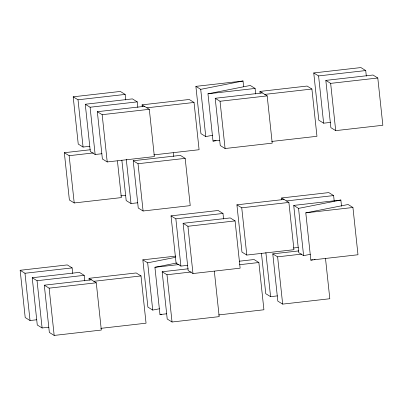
<?xml version="1.0" encoding="UTF-8"?>
<svg xmlns="http://www.w3.org/2000/svg" width="403" height="403" viewBox="0 0 403 403"><rect width="100%" height="100%" fill="white"/><g stroke="black" fill="none" stroke-linecap="round" stroke-linejoin="round"><path stroke-width="0.6" d="M212.512 135.277L205.767 136.607L200.936 133.63L195.883 86.368L200.714 89.345L243.029 80.998L243.629 86.595M219.831 140.299L213.011 141.075L207.958 93.813L250.273 85.466L255.104 88.443L255.704 94.04M213.011 141.075L216.073 140.471M310.345 254.323L303.6 255.653L298.769 252.676L293.722 205.409L298.547 208.391L340.867 200.039L341.532 206.26M305.791 212.86L348.111 204.507L352.937 207.49L357.99 254.751L310.844 260.121L305.791 212.86L352.937 207.49M159.472 308.758L152.727 310.088L147.896 307.106L142.843 259.844L147.674 262.821L175.27 257.381M166.792 313.776L159.971 314.557L154.918 267.29L176.998 262.937M310.844 260.121L312.683 259.759M313.912 259.517L315.136 259.275M159.971 314.557L161.81 314.194M89.894 146.274L83.068 147.055L78.242 144.073L73.19 96.811L120.336 91.441L125.167 94.418L125.766 100.015M73.19 96.811L78.021 99.788L125.167 94.418M195.883 86.368L243.029 80.998M330.455 122.411L323.629 123.187L318.803 120.21L313.751 72.943L360.897 67.573L365.728 70.555L366.322 76.152M313.751 72.943L318.582 75.925L365.728 70.555M101.969 153.724L95.143 154.5L90.312 151.523L85.265 104.256L132.411 98.886L137.237 101.868L137.836 107.465M85.265 104.256L90.091 107.233L137.237 101.868M207.958 93.813L255.104 88.443M325.825 80.393L372.971 75.023L377.797 78.001L382.85 125.268L335.704 130.632L330.873 127.655L325.825 80.393L330.651 83.371L377.797 78.001M142.269 106.709L142.068 104.845L189.214 99.476L194.044 102.458L199.092 149.72L153.81 154.878M260.131 93.289L259.935 91.426L307.081 86.056L311.907 89.033L316.96 136.3L271.672 141.453M142.068 104.845L149.311 109.314L154.364 156.576L107.218 161.946L102.387 158.968L97.335 111.702L144.481 106.337M259.935 91.426L267.179 95.894L272.226 143.156L225.081 148.526L220.255 145.543L215.202 98.282L262.348 92.912M146.899 107.823L194.044 102.458M264.761 94.403L311.907 89.033M97.335 111.702L102.166 114.684L149.311 109.314M215.202 98.282L220.033 101.259L267.179 95.894M117.434 160.898L121.353 197.591L74.207 202.961L69.376 199.979L64.329 152.717L90.383 149.75M64.329 152.717L69.155 155.694L93.35 152.939M133.207 160.752L180.353 155.382L185.179 158.364L190.231 205.626L143.085 210.996L138.254 208.013L133.207 160.752L138.033 163.729L185.179 158.364M120.799 195.888L125.761 195.324M121.862 160.147L126.184 200.568L131.01 203.545L137.836 202.769M281.848 199.828L281.647 197.964L328.793 192.594L333.624 195.571L334.218 201.168M281.647 197.964L288.891 202.432L293.943 249.694L246.797 255.064L241.966 252.087L236.914 204.82L284.06 199.455M286.478 200.941L333.624 195.571M187.727 265.32L180.907 266.096L176.076 263.119L171.023 215.852L218.169 210.487L223 213.464L223.6 219.061M236.914 204.82L241.745 207.802L288.891 202.432M171.023 215.852L175.854 218.834L223 213.464M293.722 205.409L340.867 200.039M183.098 223.302L230.244 217.932L235.075 220.909L240.123 268.176L192.977 273.541L188.151 270.564L183.098 223.302L187.929 226.279L235.075 220.909M36.854 319.755L30.029 320.531L25.203 317.554L20.15 270.287L67.296 264.917L72.127 267.899L72.721 273.496M20.15 270.287L24.981 273.264L72.127 267.899M142.843 259.844L175.723 256.101M48.929 327.201L42.103 327.977L37.272 324.999L32.225 277.732L79.371 272.368L84.197 275.345L84.796 280.941M293.389 247.996L298.351 247.427M32.225 277.732L37.051 280.715L84.197 275.345M154.918 267.29L179.113 264.534M325.488 258.318L329.81 298.744L282.664 304.114L277.833 301.132L272.781 253.87L298.84 250.903M89.229 280.191L89.028 278.322L136.174 272.957L141.005 275.934L146.052 323.196L100.77 328.354M239.15 261.23L254.041 259.532L258.867 262.509L263.92 309.776L218.633 314.934M272.781 253.87L277.612 256.847L301.807 254.091M89.028 278.322L96.272 282.79L101.324 330.057L54.178 335.427L49.347 332.445L44.295 285.183L91.441 279.813M214.336 271.234L219.187 316.632L172.041 322.002L167.215 319.025L162.162 271.758L188.216 268.791M93.859 281.304L141.005 275.934M239.639 264.7L258.867 262.509M44.295 285.183L49.126 288.16L96.272 282.79M162.162 271.758L166.993 274.74L191.183 271.985M261.441 253.265L265.763 293.686L270.589 296.663L277.415 295.888M330.651 83.371L335.704 130.632M318.582 75.925L323.629 123.187M298.547 208.391L303.6 255.653M277.612 256.847L282.664 304.114M265.869 252.51L270.589 296.663M241.745 207.802L246.797 255.064M220.033 101.259L225.081 148.526M200.714 89.345L205.767 136.607M187.929 226.279L192.977 273.541M173.305 152.782L173.703 156.51M175.854 218.834L180.907 266.096M166.993 274.74L172.041 322.002M138.033 163.729L143.085 210.996M147.674 262.821L152.727 310.088M126.295 159.392L131.01 203.545M102.166 114.684L107.218 161.946M90.091 107.233L95.143 154.5M78.021 99.788L83.068 147.055M69.155 155.694L74.207 202.961M49.126 288.16L54.178 335.427M37.051 280.715L42.103 327.977M24.981 273.264L30.029 320.531"/></g></svg>
